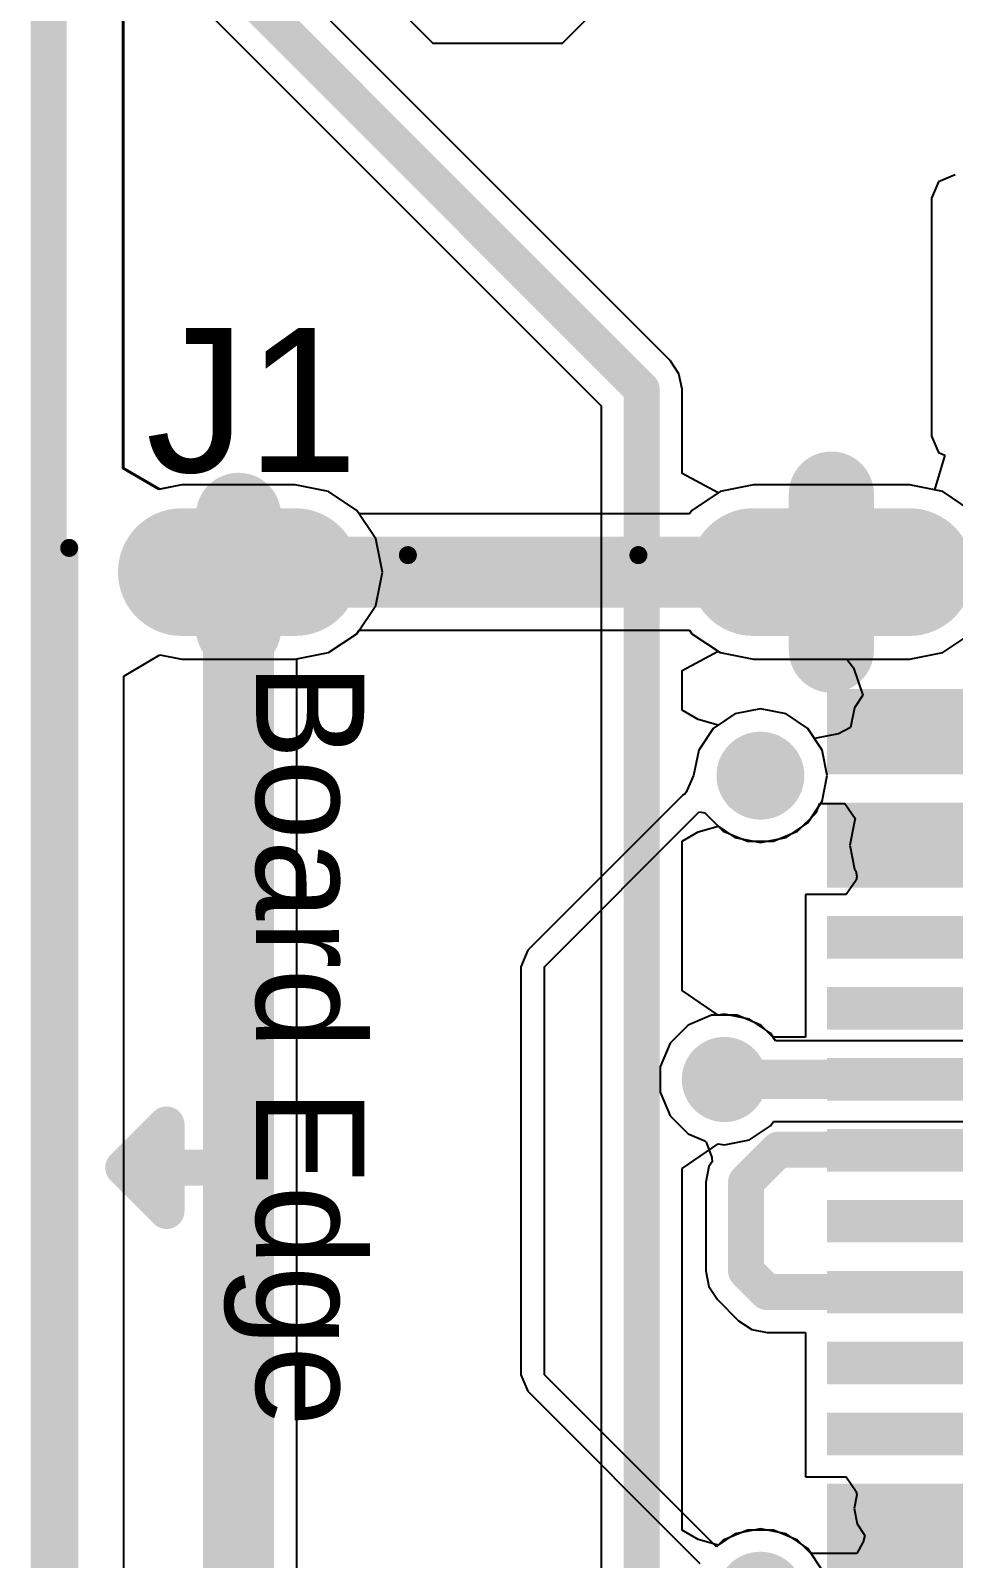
# Model space of a CAD drawing. Header units: millimetres. Extents: x -0.15 to 3.79, y -0.54 to 3.26.
# Drawn here: x -0.1526 to 0.1036, y 1.5125 to 1.9365 of the extents above; entities that cross this region are included whole.
import ezdxf

# ---------------------------------------------------------------- set-up
doc = ezdxf.new("R2010")
doc.units = ezdxf.units.MM
doc.header["$MEASUREMENT"] = 0
for name, color, linetype in [('BottomLayer', 5, 'Continuous'), ('BottomSolder', 6, 'Continuous'), ('Mechanical2', 216, 'Continuous'), ('MultiLayer', 9, 'Continuous'), ('PadHoleLayer', 156, 'Continuous'), ('TopLayer', 1, 'Continuous'), ('TopOverlay', 2, 'Continuous'), ('TopPaste', 8, 'Continuous'), ('TopSolder', 216, 'Continuous'), ('ViaHoleLayer', 16, 'Continuous')]:
    doc.layers.add(name, color=color, linetype=linetype)
doc.styles.add('Arial', font='arial.ttf', dxfattribs={"height": 0.2})

# ---------------------------------------------------------------- blocks, each defined once
blk = doc.blocks.new('TYPE_C_31_M_12__31')
at = {"layer": 'BottomLayer'}
h = blk.add_hatch(color=5, dxfattribs=at)
edge = h.paths.add_edge_path()
edge.add_arc((-0.04429, -0.00079), 0.01772, 0, 180)
edge.add_line((-0.06201, -0.00079), (-0.06201, -0.04409))
edge.add_arc((-0.04429, -0.04409), 0.01772, 180, 360)
edge.add_line((-0.02657, -0.04409), (-0.02657, -0.00079))
h = blk.add_hatch(color=5, dxfattribs=at)
edge = h.paths.add_edge_path()
edge.add_arc((0.29626, -0.04409), 0.01772, 180, 360)
edge.add_line((0.31398, -0.04409), (0.31398, -0.00079))
edge.add_arc((0.29626, -0.00079), 0.01772, 0, 180)
edge.add_line((0.27854, -0.00079), (0.27854, -0.04409))
h = blk.add_hatch(color=5, dxfattribs=at)
edge = h.paths.add_edge_path()
edge.add_arc((-0.04429, -0.20276), 0.01772, 180, 360)
edge.add_line((-0.02657, -0.20276), (-0.02657, -0.17126))
edge.add_arc((-0.04429, -0.17126), 0.01772, 0, 180)
edge.add_line((-0.06201, -0.17126), (-0.06201, -0.20276))
h = blk.add_hatch(color=5, dxfattribs=at)
edge = h.paths.add_edge_path()
edge.add_arc((0.29626, -0.20276), 0.01772, 180, 360)
edge.add_line((0.31398, -0.20276), (0.31398, -0.17126))
edge.add_arc((0.29626, -0.17126), 0.01772, 0, 180)
edge.add_line((0.27854, -0.17126), (0.27854, -0.20276))
at = {"layer": 'BottomSolder'}
h = blk.add_hatch(color=6, dxfattribs=at)
edge = h.paths.add_edge_path()
edge.add_arc((-0.02264, -0.02244), 0.01181, 270, 450)
edge.add_line((-0.02264, -0.01063), (-0.06594, -0.01063))
edge.add_arc((-0.06594, -0.02244), 0.01181, 90, 270)
edge.add_line((-0.06594, -0.03425), (-0.02264, -0.03425))
h = blk.add_hatch(color=6, dxfattribs=at)
edge = h.paths.add_edge_path()
edge.add_arc((0.27461, -0.02244), 0.01181, 90, 270)
edge.add_line((0.27461, -0.03425), (0.31791, -0.03425))
edge.add_arc((0.31791, -0.02244), 0.01181, 270, 450)
edge.add_line((0.31791, -0.01063), (0.27461, -0.01063))
h = blk.add_hatch(color=6, dxfattribs=at)
edge = h.paths.add_edge_path()
edge.add_arc((0.0122, -0.04213), 0.0122, 0, 360)
h = blk.add_hatch(color=6, dxfattribs=at)
edge = h.paths.add_edge_path()
edge.add_arc((0.23976, -0.04213), 0.0122, 0, 360)
h = blk.add_hatch(color=6, dxfattribs=at)
edge = h.paths.add_edge_path()
edge.add_arc((-0.06004, -0.18701), 0.01181, 90, 270)
edge.add_line((-0.06004, -0.19882), (-0.02854, -0.19882))
edge.add_arc((-0.02854, -0.18701), 0.01181, 270, 450)
edge.add_line((-0.02854, -0.1752), (-0.06004, -0.1752))
h = blk.add_hatch(color=6, dxfattribs=at)
edge = h.paths.add_edge_path()
edge.add_arc((0.28051, -0.18701), 0.01181, 90, 270)
edge.add_line((0.28051, -0.19882), (0.31201, -0.19882))
edge.add_arc((0.31201, -0.18701), 0.01181, 270, 450)
edge.add_line((0.31201, -0.1752), (0.28051, -0.1752))
at = {"layer": 'MultiLayer'}
h = blk.add_hatch(color=9, dxfattribs=at)
edge = h.paths.add_edge_path()
edge.add_arc((-0.04429, -0.00079), 0.01772, 0, 180)
edge.add_line((-0.06201, -0.00079), (-0.06201, -0.04409))
edge.add_arc((-0.04429, -0.04409), 0.01772, 180, 360)
edge.add_line((-0.02657, -0.04409), (-0.02657, -0.00079))
h = blk.add_hatch(color=9, dxfattribs=at)
edge = h.paths.add_edge_path()
edge.add_arc((0.29626, -0.04409), 0.01772, 180, 360)
edge.add_line((0.31398, -0.04409), (0.31398, -0.00079))
edge.add_arc((0.29626, -0.00079), 0.01772, 0, 180)
edge.add_line((0.27854, -0.00079), (0.27854, -0.04409))
h = blk.add_hatch(color=9, dxfattribs=at)
edge = h.paths.add_edge_path()
edge.add_arc((-0.04429, -0.20276), 0.01772, 180, 360)
edge.add_line((-0.02657, -0.20276), (-0.02657, -0.17126))
edge.add_arc((-0.04429, -0.17126), 0.01772, 0, 180)
edge.add_line((-0.06201, -0.17126), (-0.06201, -0.20276))
h = blk.add_hatch(color=9, dxfattribs=at)
edge = h.paths.add_edge_path()
edge.add_arc((0.29626, -0.20276), 0.01772, 180, 360)
edge.add_line((0.31398, -0.20276), (0.31398, -0.17126))
edge.add_arc((0.29626, -0.17126), 0.01772, 0, 180)
edge.add_line((0.27854, -0.17126), (0.27854, -0.20276))
at = {"layer": 'PadHoleLayer'}
h = blk.add_hatch(color=156, dxfattribs=at)
edge = h.paths.add_edge_path()
edge.add_arc((-0.04429, -0.04409), 0.01181, 180, 360)
edge.add_line((-0.03248, -0.04409), (-0.03248, -0.00079))
edge.add_arc((-0.04429, -0.00079), 0.01181, 0, 180)
edge.add_line((-0.0561, -0.00079), (-0.0561, -0.04409))
h = blk.add_hatch(color=156, dxfattribs=at)
edge = h.paths.add_edge_path()
edge.add_arc((0.29626, -0.04409), 0.01181, 180, 360)
edge.add_line((0.30807, -0.04409), (0.30807, -0.00079))
edge.add_arc((0.29626, -0.00079), 0.01181, 0, 180)
edge.add_line((0.28445, -0.00079), (0.28445, -0.04409))
h = blk.add_hatch(color=156, dxfattribs=at)
edge = h.paths.add_edge_path()
edge.add_arc((0.0122, -0.04213), 0.0122, 0, 360)
h = blk.add_hatch(color=156, dxfattribs=at)
edge = h.paths.add_edge_path()
edge.add_arc((0.23976, -0.04213), 0.0122, 0, 360)
h = blk.add_hatch(color=156, dxfattribs=at)
edge = h.paths.add_edge_path()
edge.add_arc((-0.04429, -0.20276), 0.01181, 180, 360)
edge.add_line((-0.03248, -0.20276), (-0.03248, -0.17126))
edge.add_arc((-0.04429, -0.17126), 0.01181, 0, 180)
edge.add_line((-0.0561, -0.17126), (-0.0561, -0.20276))
h = blk.add_hatch(color=156, dxfattribs=at)
edge = h.paths.add_edge_path()
edge.add_arc((0.29626, -0.20276), 0.01181, 180, 360)
edge.add_line((0.30807, -0.20276), (0.30807, -0.17126))
edge.add_arc((0.29626, -0.17126), 0.01181, 0, 180)
edge.add_line((0.28445, -0.17126), (0.28445, -0.20276))
at = {"layer": 'TopLayer'}
for points in [[(-0.01181, 0.02362), (0.01181, 0.02362), (0.01181, -0.02362), (-0.01181, -0.02362)], [(0.01969, 0.02362), (0.04331, 0.02362), (0.04331, -0.02362), (0.01969, -0.02362)], [(0.05118, 0.02362), (0.06299, 0.02362), (0.06299, -0.02362), (0.05118, -0.02362)], [(0.07087, 0.02362), (0.08268, 0.02362), (0.08268, -0.02362), (0.07087, -0.02362)], [(0.09055, 0.02362), (0.10236, 0.02362), (0.10236, -0.02362), (0.09055, -0.02362)], [(0.11024, 0.02362), (0.12205, 0.02362), (0.12205, -0.02362), (0.11024, -0.02362)], [(0.14173, -0.02362), (0.12992, -0.02362), (0.12992, 0.02362), (0.14173, 0.02362)], [(0.16142, -0.02362), (0.14961, -0.02362), (0.14961, 0.02362), (0.16142, 0.02362)], [(0.1811, -0.02362), (0.16929, -0.02362), (0.16929, 0.02362), (0.1811, 0.02362)], [(0.20079, -0.02362), (0.18898, -0.02362), (0.18898, 0.02362), (0.20079, 0.02362)], [(0.23228, -0.02362), (0.20866, -0.02362), (0.20866, 0.02362), (0.23228, 0.02362)], [(0.24016, 0.02362), (0.26378, 0.02362), (0.26378, -0.02362), (0.24016, -0.02362)]]:
    blk.add_hatch(color=1, dxfattribs=at).paths.add_polyline_path(points)
h = blk.add_hatch(color=1, dxfattribs=at)
edge = h.paths.add_edge_path()
edge.add_arc((-0.04429, -0.00079), 0.01772, 0, 180)
edge.add_line((-0.06201, -0.00079), (-0.06201, -0.04409))
edge.add_arc((-0.04429, -0.04409), 0.01772, 180, 360)
edge.add_line((-0.02657, -0.04409), (-0.02657, -0.00079))
h = blk.add_hatch(color=1, dxfattribs=at)
edge = h.paths.add_edge_path()
edge.add_arc((0.29626, -0.04409), 0.01772, 180, 360)
edge.add_line((0.31398, -0.04409), (0.31398, -0.00079))
edge.add_arc((0.29626, -0.00079), 0.01772, 0, 180)
edge.add_line((0.27854, -0.00079), (0.27854, -0.04409))
h = blk.add_hatch(color=1, dxfattribs=at)
edge = h.paths.add_edge_path()
edge.add_arc((-0.04429, -0.20276), 0.01772, 180, 360)
edge.add_line((-0.02657, -0.20276), (-0.02657, -0.17126))
edge.add_arc((-0.04429, -0.17126), 0.01772, 0, 180)
edge.add_line((-0.06201, -0.17126), (-0.06201, -0.20276))
h = blk.add_hatch(color=1, dxfattribs=at)
edge = h.paths.add_edge_path()
edge.add_arc((0.29626, -0.20276), 0.01772, 180, 360)
edge.add_line((0.31398, -0.20276), (0.31398, -0.17126))
edge.add_arc((0.29626, -0.17126), 0.01772, 0, 180)
edge.add_line((0.27854, -0.17126), (0.27854, -0.20276))
at = {"layer": 'TopPaste'}
for points in [[(-0.01181, 0.02362), (0.01181, 0.02362), (0.01181, -0.02362), (-0.01181, -0.02362)], [(0.01969, 0.02362), (0.04331, 0.02362), (0.04331, -0.02362), (0.01969, -0.02362)], [(0.05118, 0.02362), (0.06299, 0.02362), (0.06299, -0.02362), (0.05118, -0.02362)], [(0.07087, 0.02362), (0.08268, 0.02362), (0.08268, -0.02362), (0.07087, -0.02362)], [(0.09055, 0.02362), (0.10236, 0.02362), (0.10236, -0.02362), (0.09055, -0.02362)], [(0.11024, 0.02362), (0.12205, 0.02362), (0.12205, -0.02362), (0.11024, -0.02362)], [(0.14173, -0.02362), (0.12992, -0.02362), (0.12992, 0.02362), (0.14173, 0.02362)], [(0.16142, -0.02362), (0.14961, -0.02362), (0.14961, 0.02362), (0.16142, 0.02362)], [(0.1811, -0.02362), (0.16929, -0.02362), (0.16929, 0.02362), (0.1811, 0.02362)], [(0.20079, -0.02362), (0.18898, -0.02362), (0.18898, 0.02362), (0.20079, 0.02362)], [(0.23228, -0.02362), (0.20866, -0.02362), (0.20866, 0.02362), (0.23228, 0.02362)], [(0.24016, 0.02362), (0.26378, 0.02362), (0.26378, -0.02362), (0.24016, -0.02362)]]:
    blk.add_hatch(color=8, dxfattribs=at).paths.add_polyline_path(points)
at = {"layer": 'TopSolder'}
for points in [[(-0.01181, 0.02362), (0.01181, 0.02362), (0.01181, -0.02362), (-0.01181, -0.02362)], [(0.01969, 0.02362), (0.04331, 0.02362), (0.04331, -0.02362), (0.01969, -0.02362)], [(0.05118, 0.02362), (0.06299, 0.02362), (0.06299, -0.02362), (0.05118, -0.02362)], [(0.07087, 0.02362), (0.08268, 0.02362), (0.08268, -0.02362), (0.07087, -0.02362)], [(0.09055, 0.02362), (0.10236, 0.02362), (0.10236, -0.02362), (0.09055, -0.02362)], [(0.11024, 0.02362), (0.12205, 0.02362), (0.12205, -0.02362), (0.11024, -0.02362)], [(0.14173, -0.02362), (0.12992, -0.02362), (0.12992, 0.02362), (0.14173, 0.02362)], [(0.16142, -0.02362), (0.14961, -0.02362), (0.14961, 0.02362), (0.16142, 0.02362)], [(0.1811, -0.02362), (0.16929, -0.02362), (0.16929, 0.02362), (0.1811, 0.02362)], [(0.20079, -0.02362), (0.18898, -0.02362), (0.18898, 0.02362), (0.20079, 0.02362)], [(0.23228, -0.02362), (0.20866, -0.02362), (0.20866, 0.02362), (0.23228, 0.02362)], [(0.24016, 0.02362), (0.26378, 0.02362), (0.26378, -0.02362), (0.24016, -0.02362)]]:
    blk.add_hatch(color=216, dxfattribs=at).paths.add_polyline_path(points)
h = blk.add_hatch(color=216, dxfattribs=at)
edge = h.paths.add_edge_path()
edge.add_arc((-0.02264, -0.02244), 0.01181, 270, 450)
edge.add_line((-0.02264, -0.01063), (-0.06594, -0.01063))
edge.add_arc((-0.06594, -0.02244), 0.01181, 90, 270)
edge.add_line((-0.06594, -0.03425), (-0.02264, -0.03425))
h = blk.add_hatch(color=216, dxfattribs=at)
edge = h.paths.add_edge_path()
edge.add_arc((0.27461, -0.02244), 0.01181, 90, 270)
edge.add_line((0.27461, -0.03425), (0.31791, -0.03425))
edge.add_arc((0.31791, -0.02244), 0.01181, 270, 450)
edge.add_line((0.31791, -0.01063), (0.27461, -0.01063))
h = blk.add_hatch(color=216, dxfattribs=at)
edge = h.paths.add_edge_path()
edge.add_arc((0.0122, -0.04213), 0.0122, 0, 360)
h = blk.add_hatch(color=216, dxfattribs=at)
edge = h.paths.add_edge_path()
edge.add_arc((0.23976, -0.04213), 0.0122, 0, 360)
h = blk.add_hatch(color=216, dxfattribs=at)
edge = h.paths.add_edge_path()
edge.add_arc((-0.06004, -0.18701), 0.01181, 90, 270)
edge.add_line((-0.06004, -0.19882), (-0.02854, -0.19882))
edge.add_arc((-0.02854, -0.18701), 0.01181, 270, 450)
edge.add_line((-0.02854, -0.1752), (-0.06004, -0.1752))
h = blk.add_hatch(color=216, dxfattribs=at)
edge = h.paths.add_edge_path()
edge.add_arc((0.28051, -0.18701), 0.01181, 90, 270)
edge.add_line((0.28051, -0.19882), (0.31201, -0.19882))
edge.add_arc((0.31201, -0.18701), 0.01181, 270, 450)
edge.add_line((0.31201, -0.1752), (0.28051, -0.1752))
at = {"layer": 'TopOverlay'}
for points, const_width in [([(-0.049, -0.14), (-0.049, -0.076)], 0.005), ([(0.30097, -0.14), (0.30097, -0.076)], 0.005), ([(0.121, -0.207), (0.121, -0.197)], 0.01), ([(0.121, -0.219), (0.109, -0.207)], 0.01), ([(0.133, -0.207), (0.109, -0.207)], 0.01), ([(0.121, -0.219), (0.133, -0.207)], 0.01), ([(0.30297, -0.23402), (-0.051, -0.23402)], 0.005)]:
    blk.add_lwpolyline(points, dxfattribs=dict(at, const_width=const_width))
for points, const_width in [([(-0.05025, -0.076, 1), (-0.04775, -0.076, 1)], 0.0025), ([(0.29972, -0.076, 1), (0.30222, -0.076, 1)], 0.0025), ([(-0.05025, -0.14, 1), (-0.04775, -0.14, 1)], 0.0025), ([(0.29972, -0.14, 1), (0.30222, -0.14, 1)], 0.0025), ([(0.1185, -0.197, 1), (0.1235, -0.197, 1)], 0.005), ([(0.1065, -0.207, 1), (0.1115, -0.207, 1)], 0.005), ([(0.1065, -0.207, 1), (0.1115, -0.207, 1)], 0.005), ([(0.1185, -0.207, 1), (0.1235, -0.207, 1)], 0.005), ([(0.1305, -0.207, 1), (0.1355, -0.207, 1)], 0.005), ([(0.1305, -0.207, 1), (0.1355, -0.207, 1)], 0.005), ([(0.1185, -0.219, 1), (0.1235, -0.219, 1)], 0.005), ([(0.1185, -0.219, 1), (0.1235, -0.219, 1)], 0.005), ([(-0.05225, -0.23402, 1), (-0.04975, -0.23402, 1)], 0.0025), ([(0.30172, -0.23402, 1), (0.30422, -0.23402, 1)], 0.0025)]:
    blk.add_lwpolyline(points, format="xyb", close=True, dxfattribs=dict(at, const_width=const_width))
blk.add_text('Board Edge', height=0.03, dxfattribs=at).set_placement((-0.01904, -0.18212))

msp = doc.modelspace()

# ---------------------------------------------------------------- hatches: boundary and pattern name
at = {"layer": 'BottomLayer'}
h = msp.add_hatch(color=5, dxfattribs=at)
edge = h.paths.add_edge_path()
edge.add_arc((0.03997, 1.64545), 0.01181, 0, 360)
at = {"layer": 'BottomSolder'}
h = msp.add_hatch(color=6, dxfattribs=at)
edge = h.paths.add_edge_path()
edge.add_arc((0.03997, 1.64545), 0.00591, 0, 360)
at = {"layer": 'TopLayer'}
h = msp.add_hatch(color=1, dxfattribs=at)
edge = h.paths.add_edge_path()
edge.add_arc((0.03997, 1.64545), 0.01181, 0, 360)
at = {"layer": 'TopSolder'}
h = msp.add_hatch(color=216, dxfattribs=at)
edge = h.paths.add_edge_path()
edge.add_arc((0.03997, 1.64545), 0.00591, 0, 360)
at = {"layer": 'ViaHoleLayer'}
h = msp.add_hatch(color=16, dxfattribs=at)
edge = h.paths.add_edge_path()
edge.add_arc((0.03997, 1.64545), 0.00591, 0, 360)

# ---------------------------------------------------------------- linework, layer by layer
at = {"layer": 'BottomLayer'}
for p, q in [((-0.12675, 1.81512), (-0.12675, 2.96752)), ((0.02493, 1.84493), (-0.09278, 1.96265)), ((-0.059, 1.951), (-0.041, 1.933)), ((-0.005, 1.933), (0.013, 1.951)), ((-0.11193, 1.95007), (0.00578, 1.83235)), ((-0.041, 1.933), (-0.005, 1.933)), ((0.02736, 1.84129), (0.02493, 1.84493)), ((0.02493, 1.84493), (0.02493, 1.84493)), ((0.02822, 1.837), (0.02736, 1.84129)), ((0.02822, 1.81357), (0.02822, 1.837)), ((0.00578, 1.83235), (0.00578, 1.671)), ((-0.11675, 1.80922), (-0.12675, 1.81512)), ((-0.11064, 1.81043), (-0.11675, 1.80922)), ((-0.07915, 1.81043), (-0.11064, 1.81043)), ((-0.06989, 1.80859), (-0.07915, 1.81043)), ((0.03822, 1.80823), (0.02822, 1.81357)), ((0.04802, 1.81043), (0.03876, 1.80859)), ((0.09132, 1.81043), (0.04802, 1.81043)), ((0.10058, 1.80859), (0.09132, 1.81043)), ((-0.06205, 1.80335), (-0.06989, 1.80859)), ((0.03876, 1.80859), (0.03822, 1.80823)), ((0.10842, 1.80335), (0.10058, 1.80859)), ((-0.05681, 1.79551), (-0.06205, 1.80335)), ((-0.05497, 1.78625), (-0.05681, 1.79551)), ((-0.05681, 1.777), (-0.05497, 1.78625)), ((-0.06205, 1.76915), (-0.05681, 1.777)), ((-0.06989, 1.76391), (-0.06205, 1.76915)), ((0.10058, 1.76391), (0.10842, 1.76915)), ((-0.07915, 1.76207), (-0.06989, 1.76391)), ((0.02822, 1.75893), (0.03822, 1.76428)), ((0.03822, 1.76428), (0.03876, 1.76391)), ((0.03876, 1.76391), (0.04802, 1.76207)), ((0.09132, 1.76207), (0.10058, 1.76391)), ((-0.12675, 1.75738), (-0.11675, 1.76329)), ((-0.11675, 1.76329), (-0.11064, 1.76207)), ((-0.11064, 1.76207), (-0.07915, 1.76207)), ((0.04802, 1.76207), (0.09132, 1.76207)), ((-0.12675, 1.47457), (-0.12675, 1.75738)), ((0.02822, 1.74794), (0.02822, 1.75893)), ((0.03268, 1.74533), (0.02822, 1.74794)), ((0.04288, 1.7469), (0.03822, 1.74379)), ((0.04999, 1.74832), (0.04288, 1.7469)), ((0.05709, 1.7469), (0.04999, 1.74832)), ((0.06311, 1.74288), (0.05709, 1.7469)), ((0.03822, 1.74379), (0.03268, 1.74533)), ((0.06713, 1.73686), (0.06311, 1.74288)), ((0.06855, 1.72976), (0.06713, 1.73686)), ((0.06713, 1.72265), (0.06855, 1.72976)), ((0.06311, 1.71663), (0.06713, 1.72265)), ((0.02822, 1.71157), (0.03268, 1.71418)), ((0.03268, 1.71418), (0.03822, 1.71573)), ((0.03822, 1.71573), (0.04288, 1.71261)), ((0.05709, 1.71261), (0.06311, 1.71663)), ((0.02822, 1.67013), (0.02822, 1.71157)), ((0.04288, 1.71261), (0.04999, 1.71119)), ((0.04999, 1.71119), (0.05709, 1.71261)), ((0.00578, 1.671), (0.00578, 0.79165)), ((0.03822, 1.66326), (0.02822, 1.67013)), ((0.03997, 1.66361), (0.03822, 1.66326)), ((0.04692, 1.66223), (0.03997, 1.66361)), ((0.05282, 1.65829), (0.04692, 1.66223)), ((0.0542, 1.65622), (0.05282, 1.65829)), ((0.16675, 1.65622), (0.0542, 1.65622)), ((0.04692, 1.62867), (0.05282, 1.63261)), ((0.05282, 1.63261), (0.0536, 1.63378)), ((0.0536, 1.63378), (0.16139, 1.63378)), ((0.03997, 1.62729), (0.04692, 1.62867)), ((0.02822, 1.62078), (0.03822, 1.62764)), ((0.03822, 1.62764), (0.03997, 1.62729)), ((0.02822, 1.52038), (0.02822, 1.62078)), ((0.03268, 1.51777), (0.02822, 1.52038)), ((0.04288, 1.51935), (0.03822, 1.51623)), ((0.04999, 1.52076), (0.04288, 1.51935)), ((0.05709, 1.51935), (0.04999, 1.52076)), ((0.06311, 1.51532), (0.05709, 1.51935)), ((0.03822, 1.51623), (0.03268, 1.51777)), ((0.06713, 1.5093), (0.06311, 1.51532))]:
    msp.add_line(p, q, dxfattribs=at)
at = {"layer": 'BottomLayer', "const_width": 0.01}
for points in [[(-0.104, 1.958), (0.017, 1.837)], [(0.017, 1.671), (0.017, 1.837)], [(0.017, 0.787), (0.017, 1.671)], [(0.03997, 1.645), (0.16675, 1.645)]]:
    msp.add_lwpolyline(points, dxfattribs=at)
at = {"layer": 'BottomLayer', "const_width": 0.005}
for points in [[(0.0145, 1.837, 1), (0.0195, 1.837, 1)], [(0.0145, 1.837, 1), (0.0195, 1.837, 1)], [(0.0145, 1.671, 1), (0.0195, 1.671, 1)], [(0.0145, 1.671, 1), (0.0195, 1.671, 1)], [(0.03747, 1.645, 1), (0.04247, 1.645, 1)]]:
    msp.add_lwpolyline(points, format="xyb", close=True, dxfattribs=at)
at = {"layer": 'Mechanical2', "const_width": 0.01}
msp.add_lwpolyline([(-0.14764, -0.49213), (-0.14764, 2.97244)], dxfattribs=at)
at = {"layer": 'TopLayer'}
for p, q in [((-0.127, 1.81496), (-0.127, 2.96717)), ((0.104, 1.89649), (0.09941, 1.89459)), ((0.09941, 1.89459), (0.09751, 1.89)), ((0.09751, 1.89), (0.09751, 1.824)), ((0.09751, 1.824), (0.09941, 1.81941)), ((0.09941, 1.81941), (0.1012, 1.81866)), ((-0.117, 1.80917), (-0.127, 1.81496)), ((0.1012, 1.81866), (0.09829, 1.80905)), ((-0.11064, 1.81043), (-0.117, 1.80917)), ((-0.07915, 1.81043), (-0.11064, 1.81043)), ((-0.06989, 1.80859), (-0.07915, 1.81043)), ((0.04802, 1.81043), (0.03876, 1.80859)), ((0.09132, 1.81043), (0.04802, 1.81043)), ((0.09829, 1.80905), (0.09132, 1.81043)), ((-0.06205, 1.80335), (-0.06989, 1.80859)), ((0.03876, 1.80859), (0.03092, 1.80335)), ((-0.06142, 1.8024), (-0.06205, 1.80335)), ((0.03029, 1.8024), (-0.06142, 1.8024)), ((0.03092, 1.80335), (0.03029, 1.8024)), ((-0.06989, 1.76391), (-0.06205, 1.76915)), ((-0.06205, 1.76915), (-0.06142, 1.7701)), ((-0.06142, 1.7701), (0.03029, 1.7701)), ((0.03029, 1.7701), (0.03092, 1.76915)), ((0.03092, 1.76915), (0.03876, 1.76391)), ((-0.07874, 1.76215), (-0.06989, 1.76391)), ((0.03876, 1.76391), (0.04802, 1.76207)), ((-0.07874, 1.4698), (-0.07874, 1.76215)), ((0.04802, 1.76207), (0.074, 1.76207)), ((0.074, 1.76207), (0.07581, 1.75965)), ((0.07581, 1.75965), (0.07842, 1.75207)), ((0.07842, 1.75207), (0.0761, 1.74859)), ((0.04288, 1.7469), (0.03686, 1.74288)), ((0.04999, 1.74832), (0.04288, 1.7469)), ((0.05709, 1.7469), (0.04999, 1.74832)), ((0.06311, 1.74288), (0.05709, 1.7469)), ((0.0761, 1.74859), (0.075, 1.74308)), ((0.03686, 1.74288), (0.03284, 1.73686)), ((0.06498, 1.74008), (0.06311, 1.74288)), ((0.075, 1.74308), (0.07165, 1.74136)), ((0.07165, 1.74136), (0.06498, 1.74008)), ((0.03284, 1.73686), (0.03142, 1.72976)), ((0.03142, 1.72976), (0.02941, 1.72515)), ((0.02843, 1.72434), (-0.01459, 1.68132)), ((0.02904, 1.7246), (0.02843, 1.72434)), ((0.02941, 1.72515), (0.02904, 1.7246)), ((0.06542, 1.71944), (0.06648, 1.722)), ((0.06648, 1.722), (0.07343, 1.722)), ((0.07343, 1.722), (0.07626, 1.71791)), ((-0.01, 1.67673), (0.03302, 1.71975)), ((0.03302, 1.71975), (0.03455, 1.71944)), ((0.03455, 1.71944), (0.03967, 1.71432)), ((0.0603, 1.71432), (0.06542, 1.71944)), ((0.07626, 1.71791), (0.07608, 1.717)), ((0.03967, 1.71432), (0.04637, 1.71155)), ((0.05361, 1.71155), (0.0603, 1.71432)), ((0.07608, 1.717), (0.07478, 1.71046)), ((0.04637, 1.71155), (0.05361, 1.71155)), ((0.07478, 1.71046), (0.0761, 1.70383)), ((0.07653, 1.7008), (0.07382, 1.69678)), ((0.0761, 1.70383), (0.07642, 1.70335)), ((0.07642, 1.70335), (0.07673, 1.70178)), ((0.07673, 1.70178), (0.07653, 1.7008)), ((0.07382, 1.69678), (0.06249, 1.69678)), ((0.06249, 1.69678), (0.06249, 1.65719)), ((-0.01459, 1.68132), (-0.01649, 1.67673)), ((-0.01649, 1.67673), (-0.01649, 1.56353)), ((-0.01, 1.56353), (-0.01, 1.67673)), ((0.03643, 1.66326), (0.02989, 1.66055)), ((0.04352, 1.66326), (0.03643, 1.66326)), ((0.05006, 1.66055), (0.04352, 1.66326)), ((0.02989, 1.66055), (0.02488, 1.65554)), ((0.05342, 1.65719), (0.05006, 1.66055)), ((0.02488, 1.65554), (0.02216, 1.649)), ((0.06249, 1.65719), (0.05342, 1.65719)), ((0.02216, 1.649), (0.02216, 1.64191)), ((0.02216, 1.64191), (0.02488, 1.63536)), ((0.02488, 1.63536), (0.02989, 1.63035)), ((0.02989, 1.63035), (0.03452, 1.62843)), ((0.03452, 1.62843), (0.03491, 1.62804)), ((0.03491, 1.62804), (0.03652, 1.62377)), ((0.03564, 1.62129), (0.03478, 1.617)), ((0.03654, 1.62264), (0.03564, 1.62129)), ((0.03652, 1.62377), (0.03654, 1.62264)), ((0.03478, 1.617), (0.03478, 1.617)), ((0.03478, 1.617), (0.03478, 1.59231)), ((0.03478, 1.59231), (0.03478, 1.59231)), ((0.03478, 1.59231), (0.03564, 1.58801)), ((0.03564, 1.58801), (0.03807, 1.58438)), ((0.03807, 1.58438), (0.04393, 1.57852)), ((0.04393, 1.57852), (0.04393, 1.57852)), ((0.04393, 1.57852), (0.04757, 1.57609)), ((0.04757, 1.57609), (0.05186, 1.57523)), ((0.05186, 1.57523), (0.06249, 1.57523)), ((0.06249, 1.57523), (0.06249, 1.53517)), ((-0.01649, 1.56353), (-0.01459, 1.55894)), ((0.03779, 1.51575), (-0.01, 1.56353)), ((-0.01459, 1.55894), (0.0332, 1.51115)), ((0.06249, 1.53517), (0.07382, 1.53517)), ((0.07382, 1.53517), (0.07653, 1.53115)), ((0.07653, 1.53115), (0.07673, 1.53017)), ((0.07673, 1.53017), (0.07598, 1.5264)), ((0.07598, 1.5264), (0.07684, 1.52211)), ((0.07684, 1.52211), (0.07896, 1.51893)), ((0.04637, 1.5204), (0.03967, 1.51763)), ((0.05361, 1.5204), (0.04637, 1.5204)), ((0.0603, 1.51763), (0.05361, 1.5204)), ((0.07896, 1.51893), (0.07853, 1.51715)), ((0.03967, 1.51763), (0.03779, 1.51575)), ((0.064, 1.51393), (0.0603, 1.51763)), ((0.07674, 1.51393), (0.064, 1.51393)), ((0.07853, 1.51715), (0.07674, 1.51393))]:
    msp.add_line(p, q, dxfattribs=at)
for points, const_width in [([(-0.0949, 1.4457), (-0.0949, 1.78625)], 0.01969), ([(-0.0949, 1.78625), (0.06967, 1.78625)], 0.01969), ([(0.09211, 1.74196), (0.09213, 1.74198)], 0.022), ([(0.09213, 1.74198), (0.14211, 1.74198)], 0.022), ([(0.09211, 1.71046), (0.23245, 1.71046)], 0.022), ([(0.0872, 1.70555), (0.09211, 1.71046)], 0.01), ([(0.09211, 1.66519), (0.13719, 1.66519)], 0.01), ([(0.03997, 1.64598), (0.09164, 1.64598)], 0.01), ([(0.09164, 1.64598), (0.09211, 1.6455)], 0.01), ([(0.046, 1.617), (0.05498, 1.62598)], 0.01), ([(0.05498, 1.62598), (0.09211, 1.62598)], 0.01), ([(0.09211, 1.62582), (0.212, 1.62582)], 0.01), ([(0.046, 1.59231), (0.046, 1.617)], 0.01), ([(0.09243, 1.60582), (0.212, 1.60582)], 0.01), ([(0.046, 1.59231), (0.05186, 1.58645)], 0.01), ([(0.05186, 1.58645), (0.09211, 1.58645)], 0.01), ([(0.09211, 1.54708), (0.09215, 1.54704)], 0.01), ([(0.09215, 1.54704), (0.16796, 1.54704)], 0.01), ([(0.0872, 1.5264), (0.09211, 1.52149)], 0.01)]:
    msp.add_lwpolyline(points, dxfattribs=dict(at, const_width=const_width))
for points, const_width in [([(-0.09982, 1.78625, 1), (-0.08997, 1.78625, 1)], 0.00984), ([(-0.09982, 1.78625, 1), (-0.08997, 1.78625, 1)], 0.00984), ([(0.06475, 1.78625, 1), (0.07459, 1.78625, 1)], 0.00984), ([(0.08661, 1.74196, 1), (0.09761, 1.74196, 1)], 0.011), ([(0.08663, 1.74198, 1), (0.09763, 1.74198, 1)], 0.011), ([(0.08663, 1.74198, 1), (0.09763, 1.74198, 1)], 0.011), ([(0.08661, 1.71046, 1), (0.09761, 1.71046, 1)], 0.011), ([(0.08961, 1.71046, 1), (0.09461, 1.71046, 1)], 0.005), ([(0.0847, 1.70555, 1), (0.0897, 1.70555, 1)], 0.005), ([(0.08961, 1.66519, 1), (0.09461, 1.66519, 1)], 0.005), ([(0.03747, 1.64598, 1), (0.04247, 1.64598, 1)], 0.005), ([(0.08914, 1.64598, 1), (0.09414, 1.64598, 1)], 0.005), ([(0.08914, 1.64598, 1), (0.09414, 1.64598, 1)], 0.005), ([(0.08961, 1.6455, 1), (0.09461, 1.6455, 1)], 0.005), ([(0.05248, 1.62598, 1), (0.05748, 1.62598, 1)], 0.005), ([(0.05248, 1.62598, 1), (0.05748, 1.62598, 1)], 0.005), ([(0.08961, 1.62598, 1), (0.09461, 1.62598, 1)], 0.005), ([(0.08961, 1.62582, 1), (0.09461, 1.62582, 1)], 0.005), ([(0.0435, 1.617, 1), (0.0485, 1.617, 1)], 0.005), ([(0.0435, 1.617, 1), (0.0485, 1.617, 1)], 0.005), ([(0.08993, 1.60582, 1), (0.09493, 1.60582, 1)], 0.005), ([(0.0435, 1.59231, 1), (0.0485, 1.59231, 1)], 0.005), ([(0.0435, 1.59231, 1), (0.0485, 1.59231, 1)], 0.005), ([(0.04936, 1.58645, 1), (0.05436, 1.58645, 1)], 0.005), ([(0.04936, 1.58645, 1), (0.05436, 1.58645, 1)], 0.005), ([(0.08961, 1.58645, 1), (0.09461, 1.58645, 1)], 0.005), ([(0.08961, 1.54708, 1), (0.09461, 1.54708, 1)], 0.005), ([(0.08965, 1.54704, 1), (0.09465, 1.54704, 1)], 0.005), ([(0.08965, 1.54704, 1), (0.09465, 1.54704, 1)], 0.005), ([(0.0847, 1.5264, 1), (0.0897, 1.5264, 1)], 0.005), ([(0.08961, 1.52149, 1), (0.09461, 1.52149, 1)], 0.005)]:
    msp.add_lwpolyline(points, format="xyb", close=True, dxfattribs=dict(at, const_width=const_width))

# ---------------------------------------------------------------- block references
at = {"rotation": 270}
msp.add_blockref('TYPE_C_31_M_12__31', (0.09211, 1.74196), dxfattribs=at)

# ---------------------------------------------------------------- texts
at = {"layer": 'TopOverlay', "style": 'Arial'}
msp.add_text('J1', height=0.04, dxfattribs=at).set_placement((-0.12066, 1.81401))

doc.saveas('drawing.dxf')
